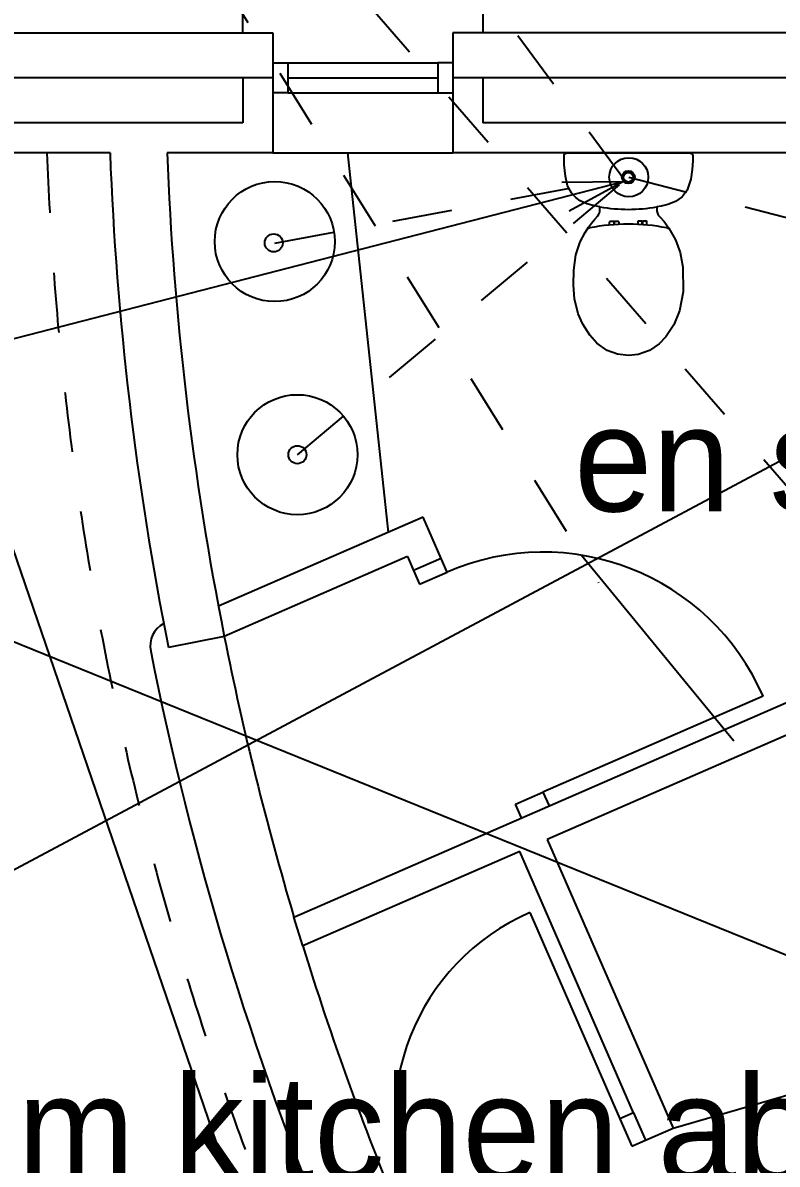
# Model space of a CAD drawing. Header units: millimetres. Extents: x -41320 to 62477, y -39180 to 41963.
# Drawn here: x 6236 to 8749, y 203 to 4006 of the extents above; entities that cross this region are included whole.
import ezdxf

# ---------------------------------------------------------------- set-up
doc = ezdxf.new("R2010")
doc.units = ezdxf.units.MM
doc.linetypes.add('DASHED', pattern=[16, 8, -8])
doc.linetypes.add('HIDDEN', pattern=[16, 2, -2, 2, -2, 2, -2, 2, -2])
for name, color, linetype, true_color in [('1', 7, 'Continuous', 0xffffff), ('NEW_LGF_1', 7, 'Continuous', 0xffffff), ('SANITARY', 7, 'Continuous', 0xffffff)]:
    doc.layers.add(name, color=color, linetype=linetype, true_color=true_color)
doc.dimstyles.new('ISO-25', dxfattribs={"dimtxt": 2.5, "dimasz": 2.5, "dimexe": 1.25, "dimexo": 0.625, "dimtad": 1, "dimtxsty": 'Standard', "dimcen": 2.5, "dimadec": 0, "dimazin": 0, "dimtfac": 1, "dimtmove": 0, "dimatfit": 3, "dimfxl": 1, "dimarcsym": 0})

# ---------------------------------------------------------------- blocks, each defined once
blk = doc.blocks.new('69AC1538')
at = {"layer": 'NEW_LGF_1', "color": 2, "linetype": 'Continuous', "ltscale": 100}
for p, q in [((0, 400), (0, 500)), ((0, 500), (800, 500)), ((800, 500), (800, 400)), ((100, 300), (150, 300)), ((150, 300), (150, 200)), ((700, 300), (650, 300)), ((650, 300), (650, 200)), ((150, 250), (650, 250)), ((150, 200), (100, 200)), ((650, 200), (700, 200)), ((100, 0), (700, 0))]:
    blk.add_line(p, q, dxfattribs=at)
at = {"layer": 'NEW_LGF_1', "color": 1, "linetype": 'Continuous', "ltscale": 100}
for p, q in [((150, 300), (650, 300)), ((150, 200), (650, 200))]:
    blk.add_line(p, q, dxfattribs=at)
at = {"layer": 'NEW_LGF_1'}
for tag in ['Width', 'Width_FORMULA', 'Arch_group', 'TYPE', 'Floor', 'Sfb', 'Part_Number', 'Description', 'Manufacturer', 'Quantity', 'Height', 'Symbol_Path', 'Opening_height', 'PAT_NAME', 'Group', 'Return_type', 'PREFIX', 'IDENTIFIER', 'NUMBER', 'OUTER_LEAF', 'CAVITY', 'INNER_LEAF']:
    blk.add_attdef(tag, (0, 0), '', height=1, dxfattribs=at)
blk = doc.blocks.new('F5427BA7')
at = {"layer": 'NEW_LGF_1', "color": 1, "linetype": 'Continuous', "ltscale": 100}
for p, q in [((34130.3, 21517.2), (37685.2, 22432.9)), ((37850, 19278), (38803.3, 19556))]:
    blk.add_line(p, q, dxfattribs=at)
at = {"layer": 'NEW_LGF_1', "color": 15, "linetype": 'Continuous', "ltscale": 100}
for s, p in [('en suite', (37520.5, 21333.6)), ('svp from kitchen above', (34261.5, 19103.6))]:
    blk.add_text(s, height=350, dxfattribs=at).set_placement(p)
at = {"layer": 'NEW_LGF_1'}
blk.add_attdef('Sfb', (0, 0), '', height=1, dxfattribs=at)
blk = doc.blocks.new('FE3AE89D')
at = {"layer": 'NEW_LGF_1', "color": 2, "linetype": 'Continuous', "ltscale": 100}
for p, q in [((131.6, 819.2), (111.6, 865)), ((20, 825.1), (39.9, 779.2)), ((39.9, 779.2), (131.6, 819.2)), ((359.5, 45.8), (451.2, 85.8)), ((451.2, 85.8), (471.2, 39.9)), ((379.5, 0), (359.5, 45.8))]:
    blk.add_line(p, q, dxfattribs=at)
at = {"layer": 'NEW_LGF_1', "color": 4, "linetype": 'Continuous', "ltscale": 100}
blk.add_line((1184.6, 405.4), (451.2, 85.8), dxfattribs=at)
at = {"layer": 'NEW_LGF_1', "color": 2, "linetype": 'Continuous', "ltscale": 100}
blk.add_arc((451.2, 85.8), 800, 23.5449, 113.5449, dxfattribs=at)
blk.add_arc((451.2, 85.8), 800, 23.5449, 113.5449, dxfattribs=at)
at = {"layer": 'NEW_LGF_1'}
for tag in ['Width', 'Width_FORMULA', 'Arch_group', 'TYPE', 'Floor', 'Sfb', 'Part_Number', 'Description', 'Manufacturer', 'Quantity', 'Height', 'Symbol_Path', 'Opening_height', 'PAT_NAME', 'Group', 'Ht1', 'Return_type', 'PREFIX', 'IDENTIFIER', 'SOLID_PEN', 'OUTER_LEAF', 'CAVITY', 'INNER_LEAF', 'CAVITY_PEN', 'REVEAL', 'GABLE_ANG', 'GABLE_LEN']:
    blk.add_attdef(tag, (0, 0), '', height=1, dxfattribs=at)
blk = doc.blocks.new('40967E8A')
at = {"layer": 'NEW_LGF_1', "color": 4, "linetype": 'Continuous', "ltscale": 100}
blk.add_line((450.4, 1098.8), (750, 411.2), dxfattribs=at)
at = {"layer": 'NEW_LGF_1', "color": 2, "linetype": 'Continuous', "ltscale": 100}
for p, q in [((795.8, 431.2), (750, 411.2)), ((750, 411.2), (789.9, 319.6)), ((789.9, 319.6), (835.8, 339.5)), ((16.6, 91.7), (62.4, 111.6)), ((62.4, 111.6), (102.4, 20)), ((102.4, 20), (56.5, 0))]:
    blk.add_line(p, q, dxfattribs=at)
blk.add_arc((750, 411.2), 750, 113.5449, 203.5449, dxfattribs=at)
blk.add_arc((750, 411.2), 750, 113.5449, 203.5449, dxfattribs=at)
at = {"layer": 'NEW_LGF_1'}
for tag in ['Width', 'Width_FORMULA', 'Arch_group', 'TYPE', 'Floor', 'Sfb', 'Part_Number', 'Description', 'Manufacturer', 'Quantity', 'Height', 'Symbol_Path', 'Opening_height', 'PAT_NAME', 'Group', 'Ht1', 'Return_type', 'PREFIX', 'IDENTIFIER', 'SOLID_PEN', 'OUTER_LEAF', 'CAVITY', 'INNER_LEAF', 'CAVITY_PEN', 'REVEAL', 'GABLE_ANG', 'GABLE_LEN']:
    blk.add_attdef(tag, (0, 0), '', height=1, dxfattribs=at)
blk = doc.blocks.new('DA6A7642')
at = {"layer": 'NEW_LGF_1', "color": 2, "linetype": 'Continuous', "ltscale": 100}
for centre, radius, start, end in [((85, 1994.6), 85, 118.1453, 191.263), ((85, 1994.6), 85, 118.1453, 191.263), ((10344.5, 4037.8), 10296, 191.26303, 196.62669), ((10344.5, 4037.8), 10296, 191.26303, 196.62669), ((10344.5, 4037.8), 10546, 191.26303, 202.51162), ((10344.5, 4037.8), 10546, 191.26303, 202.51162), ((10344.5, 4037.8), 10296, 197.18693, 202.48653), ((10344.5, 4037.8), 10296, 197.18693, 202.48653)]:
    blk.add_arc(centre, radius, start, end, dxfattribs=at)
at = {"layer": 'NEW_LGF_1'}
blk.add_attdef('Sfb', (0, 0), '', height=1, dxfattribs=at)
blk = doc.blocks.new('5204F6A2')
at = {"layer": 'NEW_LGF_1', "color": 4, "linetype": 'Continuous', "ltscale": 100}
for p, q in [((0, 12850), (6335, 12850)), ((6335, 12850), (6335, 12450)), ((9785, 12850), (6935, 12850)), ((6935, 12850), (6935, 12450)), ((5792.6, 12450), (407.8, 12450)), ((6335, 12450), (5982.8, 12450)), ((9785, 12450), (6935, 12450)), ((6173.3, 10838.7), (5987, 10801.6))]:
    blk.add_line(p, q, dxfattribs=at)
at = {"layer": 'NEW_LGF_1', "color": 2, "linetype": 'Continuous', "ltscale": 100}
for p, q in [((6335, 12700), (151.1, 12700)), ((6235, 12700), (6235, 12550)), ((9785, 12700), (6935, 12700)), ((7035, 12700), (7035, 12550)), ((6235, 12550), (304.3, 12550)), ((9685, 12550), (7035, 12550))]:
    blk.add_line(p, q, dxfattribs=at)
at = {"layer": 'NEW_LGF_1', "color": 3, "linetype": 'Continuous', "ltscale": 100}
for p, q in [((6835.7, 11236.4), (6153.8, 10939.3)), ((6895.6, 11098.9), (6835.7, 11236.4)), ((6405.5, 9903.6), (9305, 11167.1)), ((6783.9, 11104.8), (6173.3, 10838.7)), ((6783.9, 11104.8), (6803.9, 11059)), ((6895.6, 11098.9), (6803.9, 11059)), ((8670.2, 10781.4), (7249.2, 10162.2)), ((7249.2, 10162.2), (7668.7, 9199.6)), ((7157.6, 10122.2), (6434.8, 9807.3)), ((7537, 9251.3), (7157.6, 10122.2)), ((6434.8, 9807.3), (6405.5, 9903.6)), ((7537, 9251.3), (7577, 9159.7)), ((7577, 9159.7), (7668.7, 9199.6))]:
    blk.add_line(p, q, dxfattribs=at)
at = {"layer": 'NEW_LGF_1', "color": 1, "linetype": 'HIDDEN', "ltscale": 100}
blk.add_arc((16271, 12849.7), 10696, 182.14137, 215.4241, dxfattribs=at)
blk.add_arc((16271, 12849.7), 10696, 182.14137, 215.4241, dxfattribs=at)
at = {"layer": 'NEW_LGF_1', "color": 4, "linetype": 'Continuous', "ltscale": 100}
for radius, start in [(10486, 182.18427), (10486, 182.18427), (10296, 182.2246), (10296, 182.2246)]:
    blk.add_arc((16271, 12849.7), radius, start, 191.26303, dxfattribs=at)
at = {"layer": 'NEW_LGF_1'}
blk.add_attdef('Sfb', (0, 0), '', height=1, dxfattribs=at)
blk = doc.blocks.new('CE8D17FD')
at = {"layer": '1', "color": 1, "linetype": 'Continuous', "ltscale": 100}
blk.add_line((441.7, 4504.8), (577.3, 3240.3), dxfattribs=at)
for centre, radius in [((200, 4209.2), 200), ((196.4, 4204.8), 30), ((275.4, 3499.1), 200), ((275.4, 3499.1), 30)]:
    blk.add_circle(centre, radius, dxfattribs=at)
for centre, radius in [((200, 4209.2), 200), ((196.4, 4204.8), 30), ((275.4, 3499.1), 200), ((275.4, 3499.1), 30)]:
    blk.add_arc(centre, radius, 0, 0, dxfattribs=at)
blk = doc.blocks.new('E3600B2T')
at = {"layer": 'SANITARY', "color": 2, "linetype": 'HIDDEN', "ltscale": 100}
for p, q in [((275, 5185.8), (2610.5, 1453.3)), ((275, 5185.8), (4559.9, 254.3)), ((2697.9, 2793.8), (2036, 3688.5)), ((1531.3, 2585), (2711, 2804.8)), ((1606.9, 1880.1), (2711, 2804.8)), ((2711, 2804.8), (3533.9, 2594.6))]:
    blk.add_line(p, q, dxfattribs=at)
at = {"layer": 'SANITARY', "color": 1, "linetype": 'Continuous', "ltscale": 100}
for p, q in [((2495.1, 2873), (2495.4, 2878.3)), ((2496, 2845.7), (2495.1, 2873)), ((2495.4, 2878.3), (2496.7, 2881.2)), ((2496.7, 2881.2), (2499.1, 2883.8)), ((2499.1, 2883.8), (2502.4, 2885.5)), ((2502.4, 2885.5), (2505.1, 2885.8)), ((2505.1, 2885.8), (2914.1, 2885.8)), ((2914.1, 2885.8), (2916.4, 2885.5)), ((2916.4, 2885.5), (2918.7, 2884.7)), ((2918.7, 2884.7), (2920.4, 2883.6)), ((2920.4, 2883.6), (2921.6, 2882.4)), ((2921.6, 2882.4), (2922.8, 2880.7)), ((2923.8, 2859.6), (2922.1, 2831)), ((2922.8, 2880.7), (2923.6, 2878.9)), ((2923.6, 2878.9), (2924.1, 2876.7)), ((2924.1, 2874.4), (2923.8, 2859.6)), ((2924.1, 2876.7), (2924.1, 2874.4)), ((2499.6, 2807.8), (2496, 2845.7)), ((2922.1, 2831), (2918.2, 2798.4)), ((2506.7, 2776.3), (2499.6, 2807.8)), ((2918.2, 2798.4), (2905.5, 2761.8)), ((2519.7, 2752.5), (2506.7, 2776.3)), ((2534.1, 2736.8), (2519.7, 2752.5)), ((2888.3, 2739.8), (2866.5, 2723.6)), ((2905.5, 2761.8), (2888.3, 2739.8)), ((2549.2, 2725.7), (2534.1, 2736.8)), ((2571.3, 2715.7), (2549.2, 2725.7)), ((2592.8, 2710.4), (2571.3, 2715.7)), ((2615, 2706), (2592.8, 2710.4)), ((2614.3, 2690.9), (2615, 2706)), ((2818.6, 2708.7), (2804.2, 2706)), ((2804.2, 2706), (2804.8, 2691.4)), ((2840.8, 2713.7), (2818.6, 2708.7)), ((2866.5, 2723.6), (2840.8, 2713.7)), ((2586.3, 2651.5), (2598.3, 2665.6)), ((2598.3, 2665.6), (2608, 2675.9)), ((2608, 2675.9), (2611.5, 2681.3)), ((2611.5, 2681.3), (2613.2, 2685.8)), ((2613.2, 2685.8), (2614.3, 2690.9)), ((2804.8, 2691.4), (2806.4, 2684.6)), ((2806.4, 2684.6), (2809.2, 2678.6)), ((2809.2, 2678.6), (2814.3, 2672.4)), ((2814.3, 2672.4), (2828.5, 2656.9)), ((2565.1, 2621), (2576.4, 2638.3)), ((2576.4, 2638.3), (2586.3, 2651.5)), ((2647.1, 2645.5), (2647.1, 2656.1)), ((2649.1, 2658.1), (2660.1, 2658.1)), ((2662.1, 2656.1), (2662.1, 2646.7)), ((2662.6, 2646.8), (2662.6, 2656.1)), ((2664.6, 2658.1), (2675.6, 2658.1)), ((2677.6, 2656.1), (2677.6, 2647.7)), ((2740.6, 2656.1), (2740.6, 2647.7)), ((2753.6, 2658.1), (2742.6, 2658.1)), ((2755.6, 2646.8), (2755.6, 2656.1)), ((2756.1, 2656.1), (2756.1, 2646.7)), ((2769.1, 2658.1), (2758.1, 2658.1)), ((2771.1, 2645.5), (2771.1, 2656.1)), ((2828.5, 2656.9), (2844.7, 2635.6)), ((2844.7, 2635.6), (2867, 2596.4)), ((2534.8, 2546.7), (2549.1, 2589.5)), ((2549.1, 2589.5), (2565.1, 2621)), ((2867, 2596.4), (2882.6, 2553.6)), ((2882.6, 2553.6), (2891.2, 2504.7)), ((2527.4, 2495.4), (2534.8, 2546.7)), ((2527.1, 2445.1), (2527.4, 2495.4)), ((2891.2, 2504.7), (2891.6, 2423.4)), ((2530.1, 2399.4), (2527.1, 2445.1)), ((2542.4, 2349.8), (2530.1, 2399.4)), ((2891.6, 2423.4), (2879.8, 2359.1)), ((2879.8, 2359.1), (2860.5, 2313)), ((2557.3, 2315.6), (2542.4, 2349.8)), ((2580.7, 2278.3), (2557.3, 2315.6)), ((2860.5, 2313), (2834.2, 2272.8)), ((2604, 2252), (2580.7, 2278.3)), ((2639, 2227.7), (2604, 2252)), ((2812.4, 2249.4), (2780.2, 2227.7)), ((2834.2, 2272.8), (2812.4, 2249.4)), ((2673.8, 2215), (2639, 2227.7)), ((2710.3, 2210.8), (2673.8, 2215)), ((2742.5, 2214.3), (2710.3, 2210.8)), ((2780.2, 2227.7), (2742.5, 2214.3))]:
    blk.add_line(p, q, dxfattribs=at)
at = {"layer": 'SANITARY', "color": 2, "linetype": 'Continuous', "ltscale": 100}
blk.add_circle((2711, 2804.8), 65, dxfattribs=at)
at = {"layer": 'SANITARY', "color": 1, "linetype": 'Continuous', "ltscale": 100}
for radius in [21.4, 16]:
    blk.add_circle((2709.6, 2804.8), radius, dxfattribs=at)
at = {"layer": 'SANITARY', "color": 2, "linetype": 'Continuous', "ltscale": 100}
blk.add_arc((2711, 2804.8), 65, 0, 0, dxfattribs=at)
at = {"layer": 'SANITARY', "color": 1, "linetype": 'Continuous', "ltscale": 100}
for centre, radius, start, end in [((2709.6, 2804.8), 21.4, 0, 0), ((2709.6, 2804.8), 16, 0, 0), ((2709.6, 3247.8), 550, 260.0921, 279.9079), ((2709.6, 3247.8), 550, 260.0921, 279.9079), ((2586.2, 2609.2), 27, 101.379, 120.2097), ((2586.2, 2609.2), 27, 101.379, 120.2097), ((2709.1, 1998.4), 650, 78.621, 101.379), ((2709.1, 1998.4), 650, 78.621, 101.379), ((2649.1, 2656.1), 2, 90, 180), ((2649.1, 2656.1), 2, 90, 180), ((2660.1, 2656.1), 2, 0, 90), ((2660.1, 2656.1), 2, 0, 90), ((2664.6, 2656.1), 2, 90, 180), ((2664.6, 2656.1), 2, 90, 180), ((2675.6, 2656.1), 2, 0, 90), ((2675.6, 2656.1), 2, 0, 90), ((2742.6, 2656.1), 2, 90, 180), ((2742.6, 2656.1), 2, 90, 180), ((2753.6, 2656.1), 2, 0, 90), ((2753.6, 2656.1), 2, 0, 90), ((2758.1, 2656.1), 2, 90, 180), ((2758.1, 2656.1), 2, 90, 180), ((2769.1, 2656.1), 2, 0, 90), ((2769.1, 2656.1), 2, 0, 90), ((2832, 2609.2), 27, 56.4908, 78.621), ((2832, 2609.2), 27, 56.4908, 78.621)]:
    blk.add_arc(centre, radius, start, end, dxfattribs=at)
at = {"layer": 'SANITARY'}
for tag in ['Part_Number', 'Description', 'Manufacturer', 'Quantity', 'Symbol_Description', 'PAT_NAME']:
    blk.add_attdef(tag, (0, 0), '', height=1, dxfattribs=at)
blk = doc.blocks.new('7FC9316D')
at = {"layer": 'NEW_LGF_1', "color": 2, "linetype": 'Continuous', "ltscale": 100}
for p, q in [((0, 96.8), (206.1, 98.3)), ((206.1, 98.3), (24.9, 0))]:
    blk.add_line(p, q, dxfattribs=at)
at = {"layer": 'NEW_LGF_1'}
blk.add_attdef('Sfb', (0, 0), '', height=1, dxfattribs=at)
blk = doc.blocks.new('F2035AC3')
at = {"layer": '1', "color": 1, "linetype": 'Continuous', "ltscale": 100}
blk.add_line((0, 11653.9), (4459, 9845.8), dxfattribs=at)
at = {"layer": '1', "color": 2, "linetype": 'DASHED', "ltscale": 100}
blk.add_line((3414.1, 11324.4), (4731.9, 9719.4), dxfattribs=at)
blk = doc.blocks.new('E3600B2T00180')
at = {"layer": 'SANITARY', "color": 2, "linetype": 'HIDDEN', "ltscale": 100}
for p, q in [((275, 5185.8), (2610.5, 1453.3)), ((275, 5185.8), (4559.9, 254.3)), ((2697.9, 2793.8), (2036, 3688.5)), ((1531.3, 2585), (2711, 2804.8)), ((1606.9, 1880.1), (2711, 2804.8)), ((2711, 2804.8), (3533.9, 2594.6))]:
    blk.add_line(p, q, dxfattribs=at)
at = {"layer": 'SANITARY', "color": 1, "linetype": 'Continuous', "ltscale": 100}
for p, q in [((2495.1, 2873), (2495.4, 2878.3)), ((2496, 2845.7), (2495.1, 2873)), ((2495.4, 2878.3), (2496.7, 2881.2)), ((2496.7, 2881.2), (2499.1, 2883.8)), ((2499.1, 2883.8), (2502.4, 2885.5)), ((2502.4, 2885.5), (2505.1, 2885.8)), ((2505.1, 2885.8), (2914.1, 2885.8)), ((2914.1, 2885.8), (2916.4, 2885.5)), ((2916.4, 2885.5), (2918.7, 2884.7)), ((2918.7, 2884.7), (2920.4, 2883.6)), ((2920.4, 2883.6), (2921.6, 2882.4)), ((2921.6, 2882.4), (2922.8, 2880.7)), ((2923.8, 2859.6), (2922.1, 2831)), ((2922.8, 2880.7), (2923.6, 2878.9)), ((2923.6, 2878.9), (2924.1, 2876.7)), ((2924.1, 2874.4), (2923.8, 2859.6)), ((2924.1, 2876.7), (2924.1, 2874.4)), ((2499.6, 2807.8), (2496, 2845.7)), ((2922.1, 2831), (2918.2, 2798.4)), ((2506.7, 2776.3), (2499.6, 2807.8)), ((2918.2, 2798.4), (2905.5, 2761.8)), ((2519.7, 2752.5), (2506.7, 2776.3)), ((2534.1, 2736.8), (2519.7, 2752.5)), ((2888.3, 2739.8), (2866.5, 2723.6)), ((2905.5, 2761.8), (2888.3, 2739.8)), ((2549.2, 2725.7), (2534.1, 2736.8)), ((2571.3, 2715.7), (2549.2, 2725.7)), ((2592.8, 2710.4), (2571.3, 2715.7)), ((2615, 2706), (2592.8, 2710.4)), ((2614.3, 2690.9), (2615, 2706)), ((2818.6, 2708.7), (2804.2, 2706)), ((2804.2, 2706), (2804.8, 2691.4)), ((2840.8, 2713.7), (2818.6, 2708.7)), ((2866.5, 2723.6), (2840.8, 2713.7)), ((2586.3, 2651.5), (2598.3, 2665.6)), ((2598.3, 2665.6), (2608, 2675.9)), ((2608, 2675.9), (2611.5, 2681.3)), ((2611.5, 2681.3), (2613.2, 2685.8)), ((2613.2, 2685.8), (2614.3, 2690.9)), ((2804.8, 2691.4), (2806.4, 2684.6)), ((2806.4, 2684.6), (2809.2, 2678.6)), ((2809.2, 2678.6), (2814.3, 2672.4)), ((2814.3, 2672.4), (2828.5, 2656.9)), ((2565.1, 2621), (2576.4, 2638.3)), ((2576.4, 2638.3), (2586.3, 2651.5)), ((2647.1, 2645.5), (2647.1, 2656.1)), ((2649.1, 2658.1), (2660.1, 2658.1)), ((2662.1, 2656.1), (2662.1, 2646.7)), ((2662.6, 2646.8), (2662.6, 2656.1)), ((2664.6, 2658.1), (2675.6, 2658.1)), ((2677.6, 2656.1), (2677.6, 2647.7)), ((2740.6, 2656.1), (2740.6, 2647.7)), ((2753.6, 2658.1), (2742.6, 2658.1)), ((2755.6, 2646.8), (2755.6, 2656.1)), ((2756.1, 2656.1), (2756.1, 2646.7)), ((2769.1, 2658.1), (2758.1, 2658.1)), ((2771.1, 2645.5), (2771.1, 2656.1)), ((2828.5, 2656.9), (2844.7, 2635.6)), ((2844.7, 2635.6), (2867, 2596.4)), ((2534.8, 2546.7), (2549.1, 2589.5)), ((2549.1, 2589.5), (2565.1, 2621)), ((2867, 2596.4), (2882.6, 2553.6)), ((2882.6, 2553.6), (2891.2, 2504.7)), ((2527.4, 2495.4), (2534.8, 2546.7)), ((2527.1, 2445.1), (2527.4, 2495.4)), ((2891.2, 2504.7), (2891.6, 2423.4)), ((2530.1, 2399.4), (2527.1, 2445.1)), ((2542.4, 2349.8), (2530.1, 2399.4)), ((2891.6, 2423.4), (2879.8, 2359.1)), ((2879.8, 2359.1), (2860.5, 2313)), ((2557.3, 2315.6), (2542.4, 2349.8)), ((2580.7, 2278.3), (2557.3, 2315.6)), ((2860.5, 2313), (2834.2, 2272.8)), ((2604, 2252), (2580.7, 2278.3)), ((2639, 2227.7), (2604, 2252)), ((2812.4, 2249.4), (2780.2, 2227.7)), ((2834.2, 2272.8), (2812.4, 2249.4)), ((2673.8, 2215), (2639, 2227.7)), ((2710.3, 2210.8), (2673.8, 2215)), ((2742.5, 2214.3), (2710.3, 2210.8)), ((2780.2, 2227.7), (2742.5, 2214.3))]:
    blk.add_line(p, q, dxfattribs=at)
at = {"layer": 'SANITARY', "color": 2, "linetype": 'Continuous', "ltscale": 100}
blk.add_circle((2711, 2804.8), 65, dxfattribs=at)
at = {"layer": 'SANITARY', "color": 1, "linetype": 'Continuous', "ltscale": 100}
for radius in [21.4, 16]:
    blk.add_circle((2709.6, 2804.8), radius, dxfattribs=at)
at = {"layer": 'SANITARY', "color": 2, "linetype": 'Continuous', "ltscale": 100}
blk.add_arc((2711, 2804.8), 65, 0, 0, dxfattribs=at)
at = {"layer": 'SANITARY', "color": 1, "linetype": 'Continuous', "ltscale": 100}
for centre, radius, start, end in [((2709.6, 2804.8), 21.4, 0, 0), ((2709.6, 2804.8), 16, 0, 0), ((2709.6, 3247.8), 550, 260.0921, 279.9079), ((2709.6, 3247.8), 550, 260.0921, 279.9079), ((2586.2, 2609.2), 27, 101.379, 120.2097), ((2586.2, 2609.2), 27, 101.379, 120.2097), ((2709.1, 1998.4), 650, 78.621, 101.379), ((2709.1, 1998.4), 650, 78.621, 101.379), ((2649.1, 2656.1), 2, 90, 180), ((2649.1, 2656.1), 2, 90, 180), ((2660.1, 2656.1), 2, 0, 90), ((2660.1, 2656.1), 2, 0, 90), ((2664.6, 2656.1), 2, 90, 180), ((2664.6, 2656.1), 2, 90, 180), ((2675.6, 2656.1), 2, 0, 90), ((2675.6, 2656.1), 2, 0, 90), ((2742.6, 2656.1), 2, 90, 180), ((2742.6, 2656.1), 2, 90, 180), ((2753.6, 2656.1), 2, 0, 90), ((2753.6, 2656.1), 2, 0, 90), ((2758.1, 2656.1), 2, 90, 180), ((2758.1, 2656.1), 2, 90, 180), ((2769.1, 2656.1), 2, 0, 90), ((2769.1, 2656.1), 2, 0, 90), ((2832, 2609.2), 27, 56.4908, 78.621), ((2832, 2609.2), 27, 56.4908, 78.621)]:
    blk.add_arc(centre, radius, start, end, dxfattribs=at)
at = {"layer": 'SANITARY'}
for tag in ['Part_Number', 'Description', 'Manufacturer', 'Quantity', 'Symbol_Description', 'PAT_NAME']:
    blk.add_attdef(tag, (0, 0), '', height=1, dxfattribs=at)
blk = doc.blocks.new('49092CF5')
at = {"layer": 'NEW_LGF_1', "color": 9, "linetype": 'Continuous', "ltscale": 100}
blk.add_leader([(4289.7, 7294.7), (180, 19294.4)], dimstyle='ISO-25', override={"dimasz": 200}, dxfattribs=at)
blk = doc.blocks.new('EB99B36E')
at = {"layer": 'NEW_LGF_1', "color": 9, "linetype": 'Continuous', "ltscale": 100}
blk.add_leader([(6160.6, -180), (180, 15847.4)], dimstyle='ISO-25', override={"dimasz": 200}, dxfattribs=at)
blk = doc.blocks.new('B5121D4A')
at = {"layer": 'NEW_LGF_1', "color": 9, "linetype": 'Continuous', "ltscale": 100}
blk.add_leader([(9379.8, 10894.7), (18815.4, 15932.3)], dimstyle='ISO-25', override={"dimasz": 200}, dxfattribs=at)

msp = doc.modelspace()

# ---------------------------------------------------------------- block references
at = {"layer": '1'}
for name, p in [('F2035AC3', (4682.5, -9092.1)), ('CE8D17FD', (6875.2, -931.8))]:
    msp.add_blockref(name, p, dxfattribs=at)
at = {"layer": 'NEW_LGF_1'}
for name, p in [('F5427BA7', (-29447.8, -18955.4)), ('EB99B36E', (376.7, -3481.6)), ('49092CF5', (4366.6, -12203.9)), ('5204F6A2', (733.6, -8877.1)), ('B5121D4A', (-7385.8, -11959.4)), ('69AC1538', (6968.6, 3572.9)), ('7FC9316D', (8031.3, 3379.2)), ('FE3AE89D', (7517.6, 1356.8)), ('DA6A7642', (6660.1, -65.2)), ('40967E8A', (7474.8, -57))]:
    msp.add_blockref(name, p, dxfattribs=at)
at = {"layer": 'SANITARY'}
for name in ['E3600B2T', 'E3600B2T00180']:
    msp.add_blockref(name, (5543.7, 687.1), dxfattribs=at)

doc.saveas('drawing.dxf')
